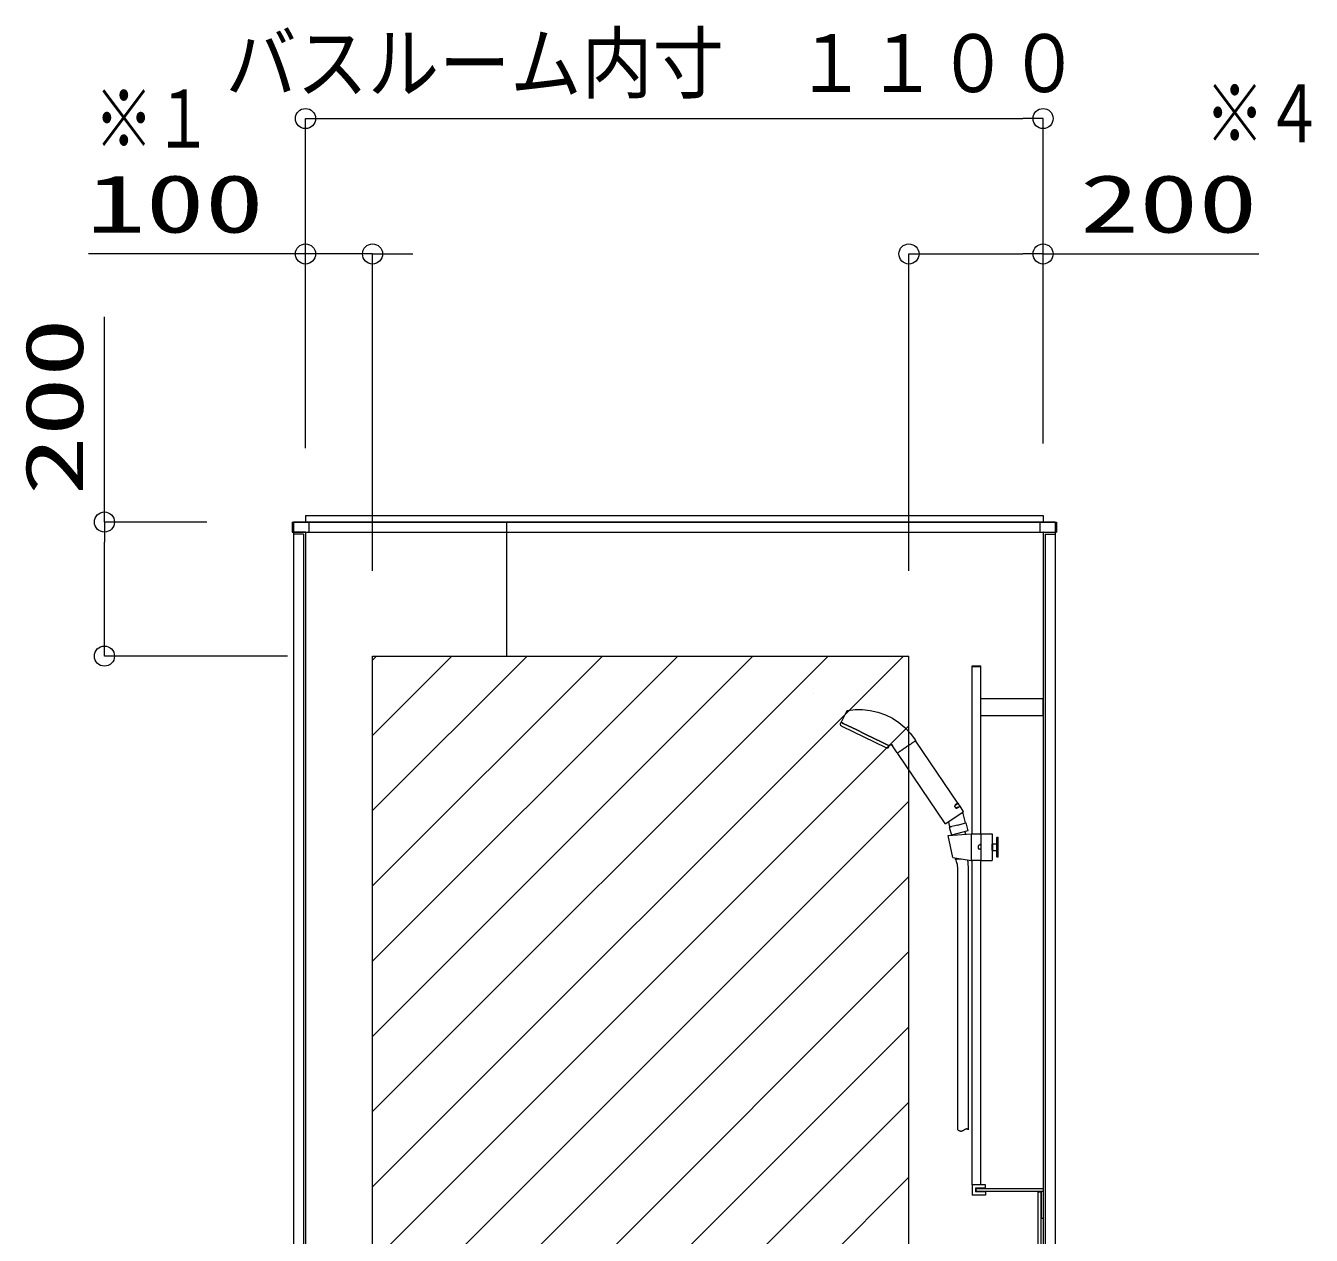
# Model space of a CAD drawing. Units: millimetres on the paper. Extents: x -305 to 305, y -152 to 152.
# Drawn here: x -133.44 to -95.1, y -25.97 to 10.13 of the extents above; entities that cross this region are included whole.
import ezdxf
from ezdxf.enums import TextEntityAlignment as Align

# ---------------------------------------------------------------- set-up
doc = ezdxf.new("R2010")
doc.units = ezdxf.units.MM
doc.linetypes.add('DASHED2', pattern=[3, 2, -1])
doc.layers.add('0-0_0', color=7, linetype='Continuous', lineweight=9)
doc.layers.add('0-1_VIEW0002', color=7, linetype='Continuous', lineweight=9)
doc.styles.add('ＭＳ ゴシック', font='')
doc.styles.get('ＭＳ ゴシック').set_extended_font_data('MS Gothic')

# ---------------------------------------------------------------- blocks, each defined once
blk = doc.blocks.new('_ORIGIN')
at = {"layer": '0-0_0'}
blk.add_line((0, 0), (-1, 0), dxfattribs=at)
blk.add_circle((0, 0), 0.5, dxfattribs=at)

msp = doc.modelspace()

# ---------------------------------------------------------------- linework, layer by layer
at = {"layer": '0-0_0'}
for p, q in [((-123.099, -24.524), (-107.262, -8.686)), ((-123.099, -22.279), (-109.507, -8.686)), ((-123.099, -20.033), (-111.752, -8.686)), ((-123.099, -17.788), (-113.997, -8.686)), ((-123.099, -15.543), (-116.243, -8.686)), ((-123.099, -13.298), (-118.488, -8.686)), ((-123.099, -11.053), (-120.733, -8.686)), ((-123.099, -8.808), (-122.978, -8.686)), ((-123.099, -26.769), (-107.099, -10.769)), ((-123.099, -29.014), (-107.099, -13.014)), ((-123.099, -31.259), (-107.099, -15.259)), ((-121.282, -31.686), (-107.099, -17.504)), ((-119.037, -31.686), (-107.099, -19.749)), ((-116.792, -31.686), (-107.099, -21.994)), ((-114.547, -31.686), (-107.099, -24.239))]:
    msp.add_line(p, q, dxfattribs=at)
at = {"layer": '0-1_VIEW0002'}
for p, q in [((-125.099, -2.477), (-125.099, 7.354)), ((-124.499, 7.354), (-103.699, 7.354)), ((-103.099, 0.463), (-103.099, 7.354)), ((-125.699, 3.314), (-126.299, 3.314)), ((-123.099, 3.314), (-125.099, 3.314)), ((-123.099, -6.146), (-123.099, 3.314)), ((-122.499, 3.314), (-121.899, 3.314)), ((-107.099, -6.146), (-107.099, 3.314)), ((-106.499, 3.314), (-103.699, 3.314)), ((-125.099, -4.486), (-125.099, -4.686)), ((-125.099, -4.486), (-103.099, -4.486)), ((-103.099, -4.486), (-103.099, -4.686)), ((-125.499, -4.686), (-125.499, -4.986)), ((-125.499, -4.686), (-102.699, -4.686)), ((-125.459, -4.686), (-125.459, -4.986)), ((-102.739, -4.686), (-125.459, -4.686)), ((-124.999, -4.686), (-124.999, -4.986)), ((-119.099, -4.686), (-119.099, -8.686)), ((-103.199, -4.686), (-103.199, -4.986)), ((-102.739, -4.686), (-102.739, -4.986)), ((-102.699, -4.686), (-102.699, -4.986)), ((-131.097, -8.086), (-131.097, -5.286)), ((-125.499, -4.986), (-102.699, -4.986)), ((-125.109, -4.986), (-125.459, -4.986)), ((-125.459, -4.986), (-125.459, -43.806)), ((-125.159, -5.046), (-125.459, -5.046)), ((-125.159, -5.046), (-125.159, -44.606)), ((-125.099, -4.986), (-125.099, -44.606)), ((-103.099, -4.986), (-103.099, -44.606)), ((-103.089, -4.986), (-102.739, -4.986)), ((-103.039, -5.046), (-103.039, -44.606)), ((-103.039, -5.046), (-102.739, -5.046)), ((-102.739, -4.986), (-102.739, -43.806)), ((-125.639, -8.686), (-131.097, -8.686)), ((-123.099, -8.686), (-107.099, -8.686)), ((-123.099, -31.686), (-123.099, -8.686)), ((-107.099, -31.686), (-107.099, -8.686))]:
    msp.add_line(p, q, dxfattribs=at)
at = {"layer": '0-1_VIEW0002', "color": 2}
for p, q in [((-105.214, -13.986), (-105.214, -8.976)), ((-105.214, -8.976), (-104.96, -8.976)), ((-105.214, -9), (-104.96, -9)), ((-104.96, -13.986), (-104.96, -8.976)), ((-109.948, -9.812), (-109.948, -9.812)), ((-104.96, -9.952), (-103.1, -9.952)), ((-103.1, -10.46), (-103.1, -9.952)), ((-104.96, -10.46), (-103.1, -10.46)), ((-105.926, -14.043), (-105.245, -13.986)), ((-105.79, -14.695), (-105.926, -14.043)), ((-105.245, -13.986), (-104.955, -13.986)), ((-105.245, -13.986), (-105.245, -14.786)), ((-104.955, -13.986), (-104.955, -14.786)), ((-104.955, -13.986), (-104.615, -13.986)), ((-104.955, -13.986), (-104.955, -14.786)), ((-104.955, -14.001), (-104.955, -14.196)), ((-104.615, -13.986), (-104.615, -14.786)), ((-104.465, -14.086), (-104.475, -14.096)), ((-104.475, -14.676), (-104.475, -14.096)), ((-104.465, -14.086), (-104.445, -14.086)), ((-104.465, -14.686), (-104.465, -14.086)), ((-104.445, -14.086), (-104.435, -14.096)), ((-104.445, -14.086), (-104.445, -14.686)), ((-104.435, -14.676), (-104.435, -14.096)), ((-105.035, -14.356), (-105.035, -14.416)), ((-104.955, -14.326), (-105.005, -14.326)), ((-104.955, -14.446), (-105.005, -14.446)), ((-104.615, -14.296), (-104.605, -14.286)), ((-104.615, -14.476), (-104.615, -14.296)), ((-104.615, -14.476), (-104.605, -14.486)), ((-104.605, -14.286), (-104.475, -14.286)), ((-104.605, -14.286), (-104.605, -14.486)), ((-104.605, -14.486), (-104.475, -14.486)), ((-105.79, -14.695), (-105.245, -14.786)), ((-104.955, -14.786), (-105.245, -14.786)), ((-105.214, -24.466), (-105.214, -14.786)), ((-104.96, -24.466), (-104.96, -14.786)), ((-104.955, -14.786), (-104.615, -14.786)), ((-104.465, -14.686), (-104.475, -14.676)), ((-104.445, -14.686), (-104.465, -14.686)), ((-104.445, -14.686), (-104.435, -14.676)), ((-104.814, -24.466), (-105.214, -24.466)), ((-105.214, -24.466), (-105.214, -24.776)), ((-104.814, -24.566), (-104.814, -24.466)), ((-104.814, -24.776), (-105.214, -24.776)), ((-104.814, -24.566), (-105.114, -24.566)), ((-105.114, -24.566), (-105.114, -24.676)), ((-104.814, -24.676), (-105.114, -24.676)), ((-104.814, -24.676), (-104.814, -24.776))]:
    msp.add_line(p, q, dxfattribs=at)
at = {"layer": '0-1_VIEW0002', "color": 4}
for p, q in [((-108.947, -10.32), (-109.12, -10.653)), ((-108.926, -10.305), (-108.916, -10.305)), ((-109.129, -10.672), (-109.146, -10.71)), ((-109.116, -10.667), (-109.062, -10.693)), ((-109.062, -10.693), (-109.116, -10.667)), ((-108.908, -10.768), (-109.062, -10.693)), ((-109.079, -10.785), (-107.812, -11.403)), ((-108.678, -10.881), (-108.908, -10.768)), ((-108.406, -11.013), (-108.678, -10.881)), ((-108.135, -11.146), (-108.406, -11.013)), ((-107.904, -11.258), (-108.135, -11.146)), ((-107.75, -11.333), (-107.904, -11.258)), ((-107.75, -11.333), (-107.696, -11.359)), ((-107.696, -11.359), (-107.75, -11.333)), ((-107.711, -11.409), (-107.692, -11.373)), ((-107.687, -11.353), (-107.688, -11.352)), ((-107.686, -11.353), (-107.687, -11.353)), ((-107.686, -11.354), (-107.686, -11.353)), ((-107.686, -11.353), (-107.686, -11.353)), ((-107.685, -11.354), (-107.686, -11.354)), ((-107.686, -11.354), (-107.686, -11.354)), ((-107.685, -11.355), (-107.685, -11.354)), ((-107.685, -11.356), (-107.685, -11.355)), ((-107.685, -11.356), (-107.685, -11.356)), ((-107.684, -11.357), (-107.685, -11.356)), ((-107.685, -11.356), (-107.685, -11.356)), ((-107.447, -11.572), (-107.589, -11.362)), ((-107.316, -11.495), (-107.337, -11.509)), ((-107.31, -11.492), (-107.316, -11.495)), ((-107.308, -11.49), (-107.31, -11.492)), ((-107.305, -11.488), (-107.308, -11.49)), ((-107.293, -11.48), (-107.305, -11.488)), ((-107.27, -11.464), (-107.293, -11.48)), ((-107.246, -11.448), (-107.27, -11.464)), ((-107.233, -11.439), (-107.246, -11.448)), ((-107.227, -11.435), (-107.233, -11.439)), ((-107.22, -11.431), (-107.227, -11.435)), ((-107.194, -11.413), (-107.22, -11.431)), ((-107.168, -11.396), (-107.194, -11.413)), ((-107.142, -11.378), (-107.168, -11.396)), ((-107.116, -11.361), (-107.142, -11.378)), ((-107.091, -11.344), (-107.116, -11.361)), ((-107.085, -11.34), (-107.091, -11.344)), ((-107.082, -11.338), (-107.085, -11.34)), ((-107.079, -11.336), (-107.082, -11.338)), ((-107.067, -11.327), (-107.079, -11.336)), ((-107.043, -11.311), (-107.067, -11.327)), ((-107.021, -11.296), (-107.043, -11.311)), ((-107.01, -11.289), (-107.021, -11.296)), ((-107.005, -11.286), (-107.01, -11.289)), ((-107, -11.282), (-107.005, -11.286)), ((-106.942, -11.244), (-106.944, -11.245)), ((-106.941, -11.242), (-106.942, -11.244)), ((-106.934, -11.238), (-106.941, -11.242)), ((-106.923, -11.231), (-106.934, -11.238)), ((-106.931, -11.158), (-106.9, -11.203)), ((-106.914, -11.225), (-106.923, -11.231)), ((-106.911, -11.222), (-106.914, -11.225)), ((-106.909, -11.221), (-106.911, -11.222)), ((-106.908, -11.22), (-106.909, -11.221)), ((-106.904, -11.218), (-106.908, -11.22)), ((-105.641, -13.07), (-106.889, -11.22)), ((-107.436, -11.589), (-106.027, -13.678)), ((-107.432, -11.574), (-107.433, -11.575)), ((-107.428, -11.571), (-107.432, -11.574)), ((-107.418, -11.564), (-107.419, -11.565)), ((-105.999, -13.683), (-105.485, -13.336)), ((-105.722, -13.212), (-105.723, -13.211)), ((-105.721, -13.212), (-105.722, -13.212)), ((-105.642, -13.076), (-105.71, -13.121)), ((-105.703, -13.122), (-105.636, -13.077)), ((-105.667, -13.097), (-105.669, -13.094)), ((-105.649, -13.211), (-105.582, -13.165)), ((-105.647, -13.205), (-105.58, -13.16)), ((-105.58, -13.16), (-105.636, -13.077)), ((-105.609, -13.183), (-105.611, -13.18)), ((-105.48, -13.309), (-105.576, -13.166)), ((-105.503, -13.348), (-105.418, -13.665)), ((-105.924, -13.632), (-105.895, -13.741)), ((-105.862, -13.784), (-105.895, -13.741)), ((-105.862, -13.784), (-105.841, -13.778)), ((-105.65, -13.727), (-105.403, -13.661)), ((-105.403, -13.661), (-105.338, -13.904)), ((-105.338, -13.904), (-105.832, -14.033)), ((-105.74, -14.009), (-105.735, -14.027)), ((-105.43, -13.928), (-105.411, -14))]:
    msp.add_line(p, q, dxfattribs=at)
at = {"layer": '0-1_VIEW0002', "color": 6, "linetype": 'DASHED2'}
for p, q in [((-104.96, -14.311), (-104.984, -14.311)), ((-104.984, -14.441), (-104.96, -14.441))]:
    msp.add_line(p, q, dxfattribs=at)
at = {"layer": '0-1_VIEW0002', "color": 6}
for p, q in [((-105.726, -14.706), (-105.72, -14.747)), ((-105.517, -14.741), (-105.704, -14.759)), ((-105.679, -14.832), (-105.687, -14.757)), ((-105.677, -14.842), (-105.667, -14.871)), ((-105.665, -14.881), (-105.647, -15.054)), ((-105.347, -14.845), (-105.328, -15.034)), ((-105.341, -14.809), (-105.346, -14.84)), ((-105.341, -14.799), (-105.344, -14.77)), ((-105.647, -15.054), (-105.647, -22.818)), ((-105.328, -15.034), (-105.328, -22.818)), ((-105.637, -22.826), (-105.647, -22.818)), ((-105.099, -24.636), (-105.099, -24.596)), ((-105.099, -24.636), (-105.099, -24.596)), ((-105.079, -24.576), (-103.099, -24.576)), ((-105.079, -24.656), (-103.099, -24.656)), ((-103.159, -24.656), (-103.159, -25.456)), ((-103.099, -24.576), (-103.099, -25.456)), ((-103.159, -25.456), (-103.099, -25.456))]:
    msp.add_line(p, q, dxfattribs=at)
at = {"layer": '0-1_VIEW0002'}
for points in [[(-125.099, -2.346), (-125.099, 3.314), (-131.571, 3.314)], [(-103.099, -2.346), (-103.099, 3.314), (-96.662, 3.314)], [(-128.039, -4.686), (-131.097, -4.686), (-131.097, 1.442)]]:
    msp.add_lwpolyline(points, dxfattribs=at)
at = {"layer": '0-1_VIEW0002', "color": 4}
for points in [[(-108.947, -10.32), (-108.946, -10.318), (-108.944, -10.316), (-108.942, -10.314), (-108.94, -10.312), (-108.938, -10.31), (-108.936, -10.309), (-108.934, -10.308), (-108.931, -10.306), (-108.929, -10.306), (-108.926, -10.305)], [(-108.926, -10.305), (-108.707, -10.28), (-108.481, -10.279), (-108.252, -10.305), (-108.024, -10.358), (-107.803, -10.437), (-107.592, -10.542), (-107.397, -10.67), (-107.22, -10.818), (-107.064, -10.982), (-106.931, -11.158)], [(-109.062, -10.693), (-108.908, -10.768), (-108.678, -10.881)], [(-108.678, -10.881), (-108.406, -11.013), (-108.135, -11.146)], [(-108.135, -11.146), (-107.904, -11.258), (-107.75, -11.333)], [(-107.576, -11.357), (-107.586, -11.346), (-107.598, -11.338), (-107.61, -11.333), (-107.622, -11.329), (-107.635, -11.327), (-107.648, -11.327), (-107.66, -11.33), (-107.672, -11.334), (-107.681, -11.342), (-107.688, -11.352)], [(-107.684, -11.357), (-107.676, -11.349), (-107.667, -11.343), (-107.657, -11.339), (-107.646, -11.336), (-107.635, -11.336), (-107.624, -11.338), (-107.614, -11.341), (-107.604, -11.347), (-107.596, -11.354), (-107.589, -11.362)], [(-107.684, -11.357), (-107.684, -11.357), (-107.684, -11.357)], [(-106.944, -11.245), (-106.948, -11.247), (-106.963, -11.258), (-106.981, -11.269), (-107, -11.282)], [(-107.419, -11.565), (-107.42, -11.566), (-107.422, -11.567), (-107.428, -11.571)], [(-107.373, -11.534), (-107.377, -11.537), (-107.381, -11.54), (-107.389, -11.545), (-107.402, -11.554), (-107.413, -11.561), (-107.418, -11.564)], [(-107.337, -11.509), (-107.356, -11.522), (-107.373, -11.534)], [(-105.719, -13.129), (-105.72, -13.13), (-105.72, -13.131), (-105.721, -13.132), (-105.722, -13.132), (-105.722, -13.133), (-105.723, -13.134), (-105.724, -13.135), (-105.724, -13.136), (-105.725, -13.137), (-105.725, -13.138), (-105.726, -13.139), (-105.727, -13.14), (-105.727, -13.141), (-105.728, -13.141), (-105.728, -13.142), (-105.729, -13.143), (-105.729, -13.144), (-105.73, -13.145), (-105.73, -13.146), (-105.731, -13.147), (-105.731, -13.148), (-105.732, -13.149), (-105.732, -13.15), (-105.732, -13.151), (-105.733, -13.152), (-105.733, -13.153), (-105.734, -13.154), (-105.734, -13.155), (-105.734, -13.156), (-105.735, -13.157), (-105.735, -13.158), (-105.735, -13.159)], [(-105.719, -13.195), (-105.72, -13.193), (-105.726, -13.181), (-105.726, -13.18), (-105.726, -13.178), (-105.726, -13.177), (-105.727, -13.175), (-105.727, -13.174), (-105.727, -13.172), (-105.727, -13.171), (-105.727, -13.17), (-105.727, -13.168), (-105.727, -13.167), (-105.727, -13.165), (-105.727, -13.164), (-105.726, -13.163), (-105.726, -13.161), (-105.726, -13.16), (-105.725, -13.154), (-105.724, -13.153), (-105.724, -13.151), (-105.723, -13.15), (-105.723, -13.149), (-105.723, -13.148), (-105.722, -13.147), (-105.722, -13.146), (-105.721, -13.144), (-105.721, -13.143), (-105.72, -13.142), (-105.72, -13.141), (-105.719, -13.14), (-105.719, -13.139), (-105.718, -13.138), (-105.717, -13.137), (-105.714, -13.132), (-105.712, -13.13), (-105.711, -13.128), (-105.709, -13.127), (-105.708, -13.125), (-105.706, -13.124)], [(-105.647, -13.205), (-105.649, -13.206), (-105.651, -13.207), (-105.653, -13.208), (-105.654, -13.208), (-105.656, -13.209), (-105.658, -13.21), (-105.66, -13.21), (-105.663, -13.211), (-105.668, -13.212), (-105.669, -13.212), (-105.67, -13.212), (-105.672, -13.212), (-105.673, -13.213), (-105.674, -13.213), (-105.675, -13.213), (-105.676, -13.213), (-105.678, -13.213), (-105.679, -13.213), (-105.68, -13.213), (-105.681, -13.213), (-105.682, -13.213), (-105.684, -13.212), (-105.685, -13.212), (-105.686, -13.212), (-105.693, -13.211), (-105.694, -13.211), (-105.695, -13.21), (-105.697, -13.21), (-105.698, -13.209), (-105.699, -13.209), (-105.701, -13.209), (-105.702, -13.208), (-105.708, -13.205), (-105.709, -13.204), (-105.711, -13.203), (-105.712, -13.202), (-105.717, -13.197), (-105.718, -13.196), (-105.719, -13.195)], [(-105.706, -13.124), (-105.705, -13.123), (-105.703, -13.122)], [(-105.706, -13.218), (-105.705, -13.219), (-105.704, -13.219), (-105.703, -13.219), (-105.702, -13.219), (-105.701, -13.219), (-105.7, -13.22), (-105.699, -13.22), (-105.698, -13.22), (-105.695, -13.22), (-105.694, -13.22), (-105.693, -13.22), (-105.692, -13.221), (-105.691, -13.221), (-105.689, -13.221), (-105.688, -13.221), (-105.687, -13.221), (-105.686, -13.221), (-105.685, -13.221), (-105.684, -13.221), (-105.683, -13.221), (-105.682, -13.221), (-105.681, -13.22), (-105.68, -13.22), (-105.678, -13.22), (-105.677, -13.22), (-105.676, -13.22), (-105.675, -13.22), (-105.674, -13.22), (-105.673, -13.22), (-105.672, -13.219), (-105.671, -13.219), (-105.67, -13.219), (-105.669, -13.219), (-105.668, -13.219), (-105.667, -13.218), (-105.666, -13.218), (-105.665, -13.218), (-105.664, -13.217)], [(-105.65, -13.727), (-105.896, -13.793), (-105.832, -14.033)]]:
    msp.add_lwpolyline(points, dxfattribs=at)
at = {"layer": '0-1_VIEW0002', "color": 6}
msp.add_lwpolyline([(-105.328, -22.818), (-105.332, -22.815), (-105.335, -22.812), (-105.339, -22.809), (-105.343, -22.806), (-105.347, -22.803), (-105.351, -22.801), (-105.355, -22.799), (-105.36, -22.797), (-105.364, -22.796), (-105.369, -22.795), (-105.376, -22.795), (-105.384, -22.796), (-105.392, -22.798), (-105.4, -22.8), (-105.409, -22.803), (-105.417, -22.807), (-105.426, -22.811), (-105.435, -22.816), (-105.443, -22.821), (-105.452, -22.826), (-105.462, -22.832), (-105.472, -22.838), (-105.481, -22.843), (-105.49, -22.849), (-105.5, -22.854), (-105.509, -22.858), (-105.518, -22.862), (-105.527, -22.865), (-105.535, -22.867), (-105.544, -22.868), (-105.555, -22.868), (-105.565, -22.866), (-105.575, -22.863), (-105.586, -22.859), (-105.596, -22.854), (-105.606, -22.848), (-105.617, -22.841), (-105.627, -22.834), (-105.637, -22.826)], dxfattribs=at)
at = {"layer": '0-1_VIEW0002', "color": 2}
msp.add_lwpolyline([(-104.814, -24.576), (-104.814, -24.566), (-105.114, -24.566), (-105.114, -24.576)], close=True, dxfattribs=at)
at = {"layer": '0-1_VIEW0002', "color": 6}
msp.add_lwpolyline([(-103.259, -24.686), (-103.259, -29.546), (-103.159, -29.546), (-103.159, -24.686)], close=True, dxfattribs=at)
at = {"layer": '0-1_VIEW0002'}
for centre, start, end in [((-125.109, -4.996), 0, 90), ((-103.089, -4.996), 90, 180)]:
    msp.add_arc(centre, 0.01, start, end, dxfattribs=at)
at = {"layer": '0-1_VIEW0002', "color": 4}
for centre, radius, start, end in [((-109.119, -10.722), 0.03, 156, 235.5486), ((-109.12, -10.676), 0.01, 64, 156), ((-109.112, -10.658), 0.01, 152.5269, 244), ((-106.273, -6.573), 5.061, 235.5486, 236.3087), ((-109.074, -10.776), 0.01, 236.3087, 244), ((-107.808, -11.394), 0.01, 244, 251.6913), ((-106.221, -6.599), 5.061, 251.6913, 252.4514), ((-107.738, -11.395), 0.03, 252.4514, 332), ((-107.701, -11.368), 0.01, 332, 64), ((-107.692, -11.35), 0.01, 244, 319.783), ((-106.897, -11.225), 0.01, 34, 124), ((-106.908, -11.209), 0.01, 304, 34), ((-107.439, -11.566), 0.01, 214, 304), ((-107.428, -11.583), 0.01, 124, 214), ((-105.644, -13.072), 0.004, 304, 34), ((-105.579, -13.168), 0.004, 34, 124), ((-105.496, -13.32), 0.02, 304, 34), ((-106.01, -13.667), 0.02, 214, 304)]:
    msp.add_arc(centre, radius, start, end, dxfattribs=at)
at = {"layer": '0-1_VIEW0002', "color": 2}
for centre, start, end in [((-105.005, -14.356), 90, 180), ((-105.005, -14.416), 180, 270)]:
    msp.add_arc(centre, 0.03, start, end, dxfattribs=at)
at = {"layer": '0-1_VIEW0002', "color": 6}
for centre, radius, start, end in [((-105.706, -14.745), 0.014, 189.0713, 275.5971), ((-105.64, -14.828), 0.04, 185.597, 199.6332), ((-105.704, -14.885), 0.04, 5.597, 19.6332), ((-105.306, -14.846), 0.04, 171.5608, 185.597), ((-105.381, -14.803), 0.04, 351.5609, 5.597), ((-105.079, -24.596), 0.02, 90, 180), ((-105.079, -24.596), 0.02, 90, 180), ((-105.079, -24.636), 0.02, 180, 270), ((-105.079, -24.636), 0.02, 180, 270)]:
    msp.add_arc(centre, radius, start, end, dxfattribs=at)

# ---------------------------------------------------------------- block references
at = {"layer": '0-1_VIEW0002', "xscale": 0.6, "yscale": 0.6}
for p, rotation in [((-125.099, 7.354), 180), ((-123.099, 3.314), 180), ((-107.099, 3.314), 180), ((-131.097, -4.686), 90), ((-131.097, -8.686), 270)]:
    msp.add_blockref('_ORIGIN', p, dxfattribs=dict(at, rotation=rotation))
for p in [(-103.099, 7.354), (-125.099, 3.314), (-103.099, 3.314)]:
    msp.add_blockref('_ORIGIN', p, dxfattribs=at)

# ---------------------------------------------------------------- texts
at = {"layer": '0-1_VIEW0002', "style": 'ＭＳ ゴシック'}
for s, width, p in [('バスルーム内寸\u3000１１００', 0.9, (-127.486, 7.624)), ('※１', 0.75, (-131.404, 5.968)), ('※４', 0.75, (-98.268, 6.126)), ('100', 1.5, (-131.635, 3.431)), ('200', 1.5, (-101.998, 3.431))]:
    msp.add_text(s, height=1.73, dxfattribs=dict(at, width=width)).set_placement(p, align=Align.BOTTOM_LEFT)
at = {"layer": '0-1_VIEW0002', "style": 'ＭＳ ゴシック', "width": 1.5}
msp.add_text('200', height=1.73, rotation=90, dxfattribs=at).set_placement((-131.214, -3.893), align=Align.BOTTOM_LEFT)

doc.saveas('drawing.dxf')
